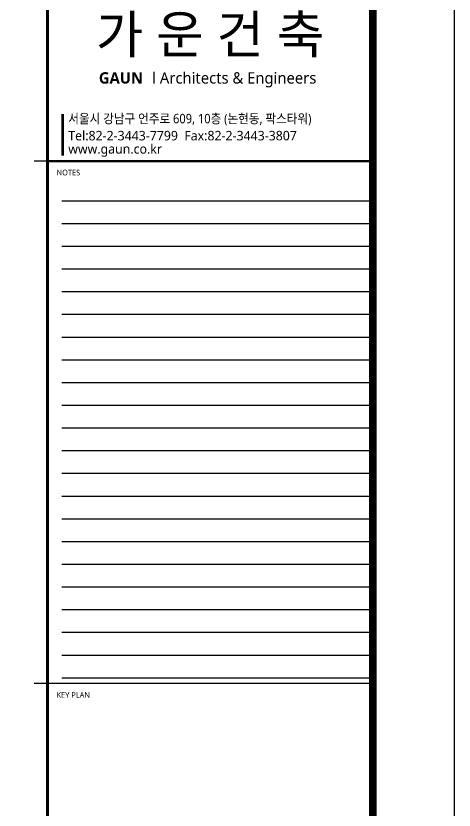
# Model space of a CAD drawing. Header units: millimetres. Extents: x 3355 to 129505, y 4600 to 34300.
# Drawn here: x 123712 to 129505, y 17780 to 28270 of the extents above; entities that cross this region are included whole.
import ezdxf
from ezdxf.enums import TextEntityAlignment as Align

# ---------------------------------------------------------------- set-up
doc = ezdxf.new("R2010")
doc.units = ezdxf.units.MM
doc.header["$LTSCALE"] = 800
doc.linetypes.add('CEN', pattern=[62, 60, -1, 0, -1])
doc.layers.get('Defpoints').update_dxf_attribs({"color": 167})
for name, color, linetype in [('XR-SHEET-SHT', 5, 'Continuous'), ('XR-SHEET-TEXT', 3, 'Continuous'), ('XREF', 7, 'CEN')]:
    doc.layers.add(name, color=color, linetype=linetype)
doc.layers.add('XR-SHEET-TEMP', color=171, linetype='Continuous', plot=False)
doc.styles.add('XR-SHEET$0$XREF-Form$0$맑은고딕', font='malgun.ttf')
doc.styles.add('맑은고딕B', font='malgunbd.ttf')

# ---------------------------------------------------------------- blocks, each defined once
blk = doc.blocks.new('XR-FORM-EE', base_point=(461, 408))
at = {"layer": 'Defpoints', "linetype": 'Continuous', "ltscale": 2}
for points in [[(147457, 84911), (163900, 84911)], [(147457, 83711), (163900, 83711)], [(147457, 82511), (163900, 82511)], [(147457, 81311), (163900, 81311)], [(147457, 80111), (163900, 80111)], [(147457, 78911), (163900, 78911)], [(147457, 77711), (163900, 77711)], [(147457, 76511), (163900, 76511)], [(147457, 75311), (163900, 75311)], [(147457, 74111), (163900, 74111)], [(147457, 72911), (163900, 72911)], [(147457, 71711), (163900, 71711)], [(147457, 70511), (163900, 70511)], [(147457, 69311), (163900, 69311)], [(147457, 68111), (163900, 68111)], [(147457, 66911), (163900, 66911)], [(147457, 65711), (163900, 65711)], [(147457, 64511), (163900, 64511)], [(147457, 63311), (163900, 63311)], [(147457, 62111), (163900, 62111)], [(147457, 60911), (163900, 60911)], [(147457, 59711), (163900, 59711)]]:
    blk.add_lwpolyline(points, dxfattribs=at)
at = {"layer": 'XR-SHEET-SHT', "color": 5}
blk.add_line((163900, 59400), (146700, 59400), dxfattribs=at)
blk.add_lwpolyline([(0, 118800), (168200, 118800), (168200, 0), (0, 0)], close=True, dxfattribs=at)
at = {"layer": 'XR-SHEET-SHT', "color": 5, "const_width": 400}
blk.add_lwpolyline([(9300, 114600), (163900, 114600), (163900, 4200), (9300, 4200)], close=True, dxfattribs=at)
at = {"layer": 'XR-SHEET-SHT', "color": 5}
for points, const_width in [([(146700, 114600), (146700, 4200)], 160), ([(146700, 87000), (163900, 87000)], 114)]:
    blk.add_lwpolyline(points, dxfattribs=dict(at, const_width=const_width))
at = {"layer": 'XR-SHEET-SHT', "color": 7, "const_width": 140}
blk.add_lwpolyline([(147500, 89500), (147500, 87300)], dxfattribs=at)
at = {"layer": 'XR-SHEET-TEMP'}
for p, q in [((146700, 87000), (146000, 87000)), ((146700, 59400), (146000, 59400))]:
    blk.add_line(p, q, dxfattribs=at)
at = {"layer": 'XR-SHEET-SHT', "color": 3, "style": '맑은고딕B'}
blk.add_text('GAUN ', height=600, dxfattribs=at).set_placement((150686, 91400), align=Align.MIDDLE_CENTER)
at = {"layer": 'XR-SHEET-SHT', "color": 7, "style": 'XR-SHEET$0$XREF-Form$0$맑은고딕'}
blk.add_text('l Architects & Engineers', height=600, dxfattribs=at).set_placement((156577, 91400), align=Align.MIDDLE_CENTER)
at = {"layer": 'XR-SHEET-SHT', "color": 7, "style": 'XR-SHEET$0$XREF-Form$0$맑은고딕', "width": 0.9}
blk.add_text('서울시 강남구 언주로 609, 10층 (논현동, 팍스타워)', height=500, dxfattribs=at).set_placement((147800, 89250), align=Align.MIDDLE_LEFT)
at = {"layer": 'XR-SHEET-SHT', "color": 7, "style": 'XR-SHEET$0$XREF-Form$0$맑은고딕'}
for s, height, p in [('Tel:82-2-3443-7799  Fax:82-2-3443-3807', 500, (147800, 88350)), ('www.gaun.co.kr', 500, (147800, 87650)), ('NOTES', 300, (147180, 86400)), ('KEY PLAN', 300, (147180, 58800))]:
    blk.add_text(s, height=height, dxfattribs=at).set_placement(p, align=Align.MIDDLE_LEFT)
at = {"layer": 'XR-SHEET-TEXT', "color": 2, "style": '맑은고딕B'}
blk.add_text('가 운 건 축', height=2000, dxfattribs=at).set_placement((155300, 93700), align=Align.MIDDLE_CENTER)

msp = doc.modelspace()

# ---------------------------------------------------------------- block references
at = {"layer": 'XREF', "xscale": 0.25, "yscale": 0.25, "zscale": 0.25}
msp.add_blockref('XR-FORM-EE', (87569.85398, 4702.54534), dxfattribs=at)

doc.saveas('drawing.dxf')
